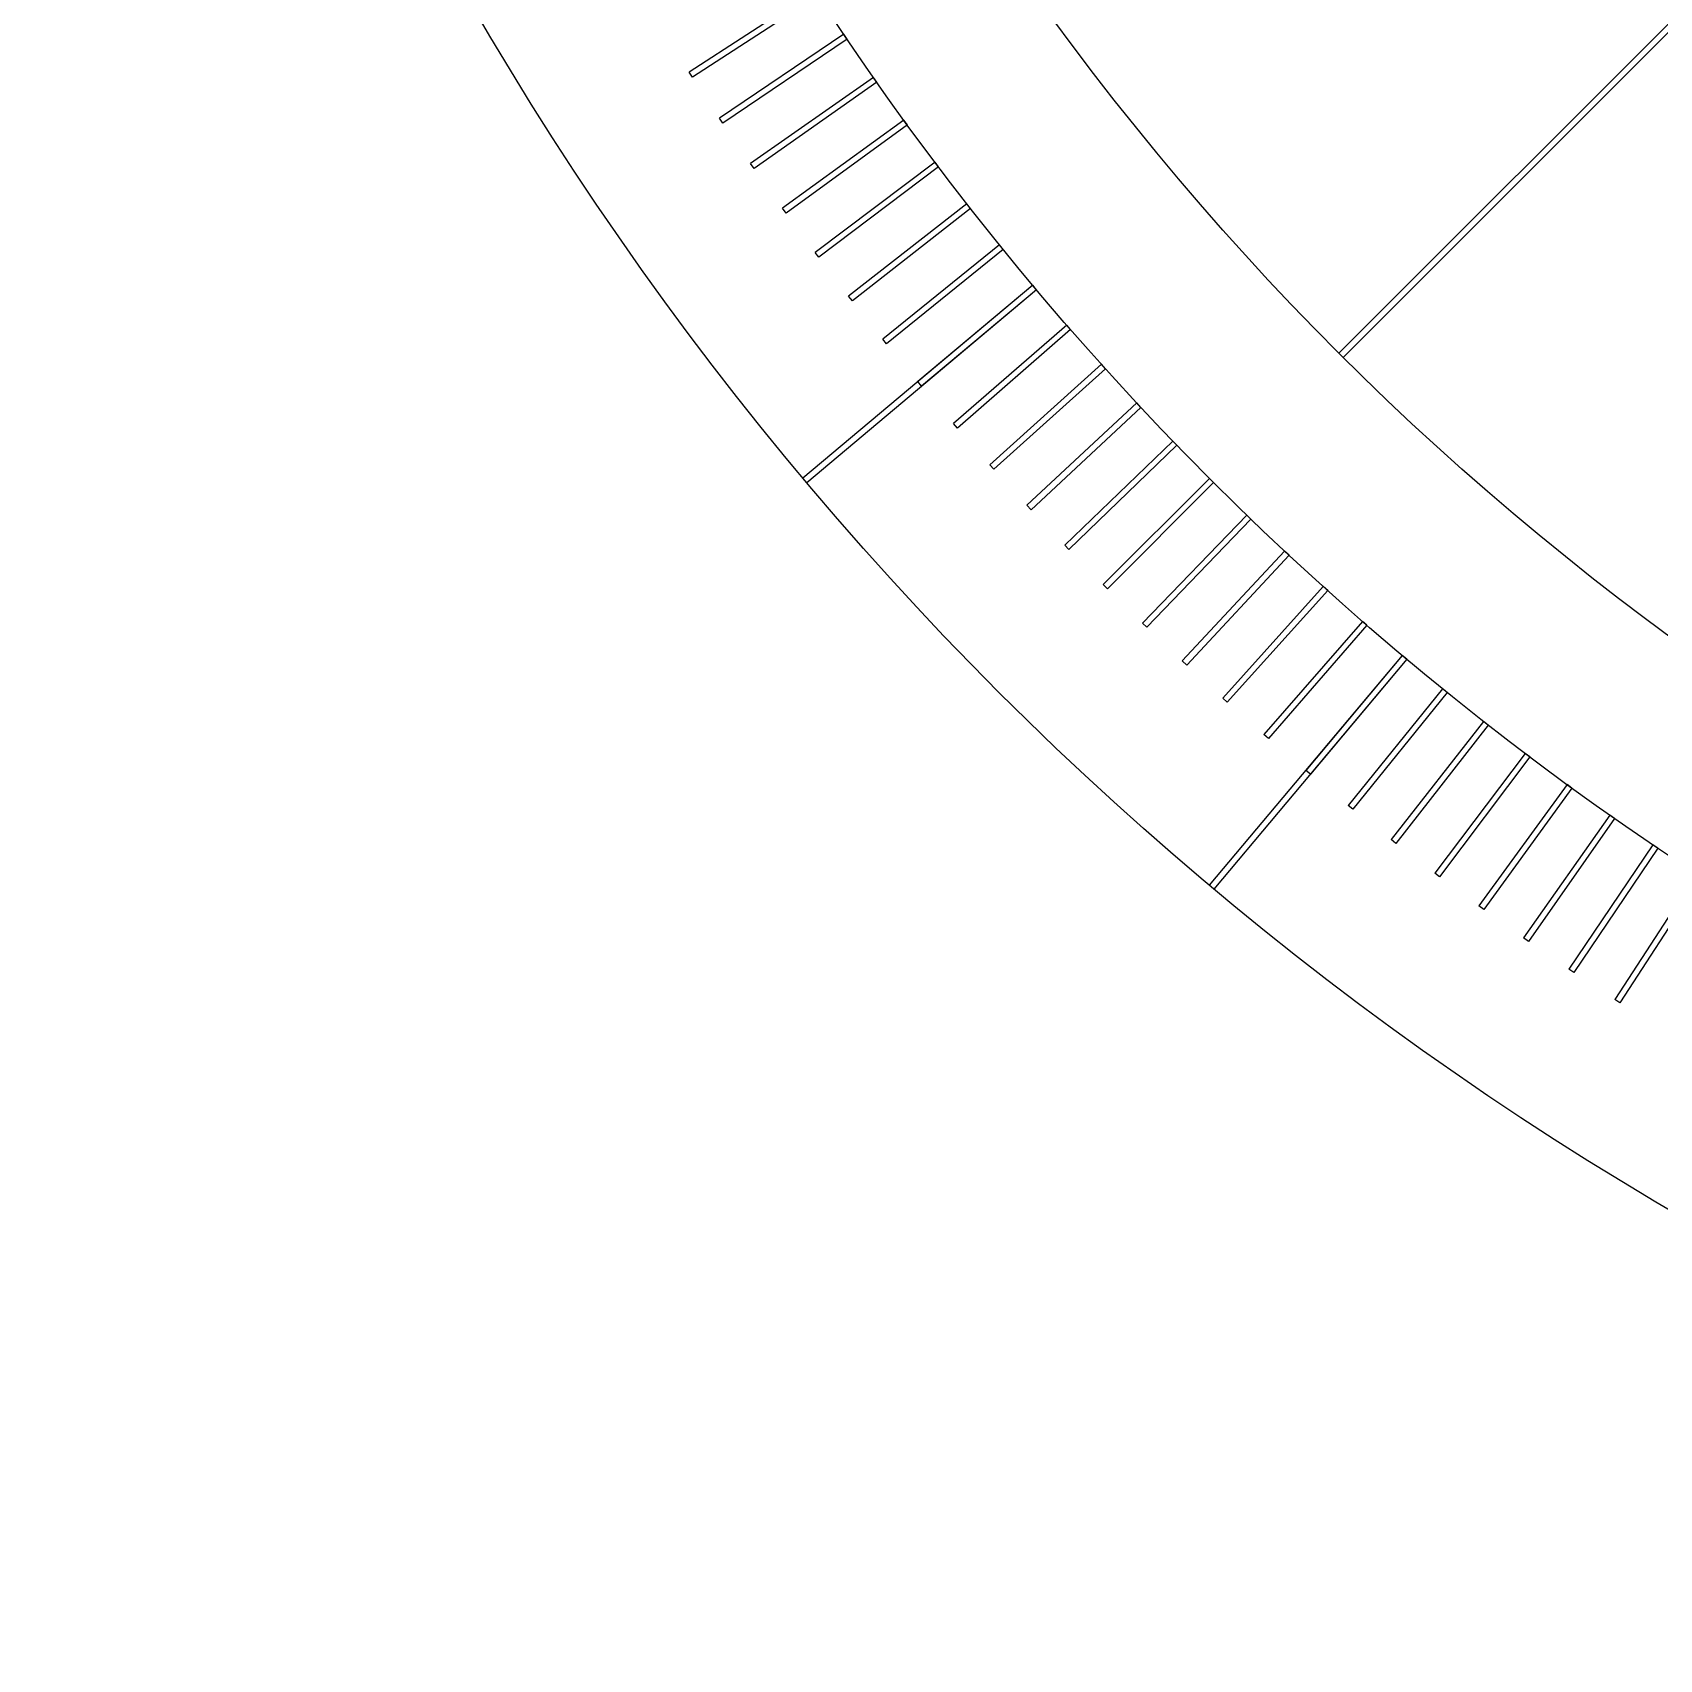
# Model space of a CAD drawing. Header units: millimetres. Extents: x -110 to 110, y -110 to 110.
# Drawn here: x -110 to -55.8, y -110 to -55.8 of the extents above; entities that cross this region are included whole.
import ezdxf

# ---------------------------------------------------------------- set-up
doc = ezdxf.new("R2010")
doc.units = ezdxf.units.MM
for name, color, linetype in [('Array', 7, 'CONTINUOUS'), ('Array001', 7, 'CONTINUOUS'), ('Array008', 7, 'CONTINUOUS'), ('Cylinder001', 7, 'CONTINUOUS'), ('Tube003', 7, 'CONTINUOUS')]:
    doc.layers.add(name, color=color, linetype=linetype)

msp = doc.modelspace()

# ---------------------------------------------------------------- linework, layer by layer
at = {"layer": 'Array'}
for p, q in [((-76.6687, -64.2022, 1.7), (-84.3292, -70.63, 1.7)), ((-76.6687, -64.2022, 1.5), (-84.3292, -70.63, 1.5)), ((-76.6687, -64.2022, 1.5), (-84.3292, -70.63, 1.5)), ((-76.6687, -64.2022, 1.7), (-84.3292, -70.63, 1.7)), ((-76.5402, -64.3554, 1.7), (-84.2006, -70.7832, 1.7)), ((-76.5402, -64.3554, 1.5), (-84.2006, -70.7832, 1.5)), ((-76.5402, -64.3554, 1.5), (-84.2006, -70.7832, 1.5)), ((-76.5402, -64.3554, 1.7), (-84.2006, -70.7832, 1.7)), ((-76.6687, -64.2022, 1.5), (-76.6687, -64.2022, 1.7)), ((-76.5402, -64.3554, 1.5), (-76.6687, -64.2022, 1.5)), ((-76.6687, -64.2022, 1.5), (-76.6687, -64.2022, 1.7)), ((-76.5402, -64.3554, 1.7), (-76.6687, -64.2022, 1.7)), ((-76.5402, -64.3554, 1.5), (-76.6687, -64.2022, 1.5)), ((-76.5402, -64.3554, 1.7), (-76.6687, -64.2022, 1.7)), ((-76.5402, -64.3554, 1.5), (-76.5402, -64.3554, 1.7)), ((-76.5402, -64.3554, 1.5), (-76.5402, -64.3554, 1.7)), ((-84.3292, -70.63, 1.5), (-84.3292, -70.63, 1.7)), ((-84.2006, -70.7832, 1.5), (-84.3292, -70.63, 1.5)), ((-84.3292, -70.63, 1.5), (-84.3292, -70.63, 1.7)), ((-84.2006, -70.7832, 1.7), (-84.3292, -70.63, 1.7)), ((-84.2006, -70.7832, 1.5), (-84.3292, -70.63, 1.5)), ((-84.2006, -70.7832, 1.7), (-84.3292, -70.63, 1.7)), ((-84.2006, -70.7832, 1.5), (-84.2006, -70.7832, 1.7)), ((-84.2006, -70.7832, 1.5), (-84.2006, -70.7832, 1.7)), ((-64.3554, -76.5402, 1.7), (-70.7832, -84.2006, 1.7)), ((-64.3554, -76.5402, 1.5), (-70.7832, -84.2006, 1.5)), ((-64.3554, -76.5402, 1.5), (-70.7832, -84.2006, 1.5)), ((-64.3554, -76.5402, 1.7), (-70.7832, -84.2006, 1.7)), ((-64.2022, -76.6687, 1.7), (-70.63, -84.3292, 1.7)), ((-64.2022, -76.6687, 1.5), (-70.63, -84.3292, 1.5)), ((-64.2022, -76.6687, 1.5), (-70.63, -84.3292, 1.5)), ((-64.2022, -76.6687, 1.7), (-70.63, -84.3292, 1.7)), ((-64.3554, -76.5402, 1.5), (-64.3554, -76.5402, 1.7)), ((-64.2022, -76.6687, 1.5), (-64.3554, -76.5402, 1.5)), ((-64.3554, -76.5402, 1.5), (-64.3554, -76.5402, 1.7)), ((-64.2022, -76.6687, 1.7), (-64.3554, -76.5402, 1.7)), ((-64.2022, -76.6687, 1.5), (-64.3554, -76.5402, 1.5)), ((-64.2022, -76.6687, 1.7), (-64.3554, -76.5402, 1.7)), ((-64.2022, -76.6687, 1.5), (-64.2022, -76.6687, 1.7)), ((-64.2022, -76.6687, 1.5), (-64.2022, -76.6687, 1.7)), ((-70.7832, -84.2006, 1.5), (-70.7832, -84.2006, 1.7)), ((-70.63, -84.3292, 1.5), (-70.7832, -84.2006, 1.5)), ((-70.7832, -84.2006, 1.5), (-70.7832, -84.2006, 1.7)), ((-70.63, -84.3292, 1.7), (-70.7832, -84.2006, 1.7)), ((-70.63, -84.3292, 1.5), (-70.7832, -84.2006, 1.5)), ((-70.63, -84.3292, 1.7), (-70.7832, -84.2006, 1.7)), ((-70.63, -84.3292, 1.5), (-70.63, -84.3292, 1.7)), ((-70.63, -84.3292, 1.5), (-70.63, -84.3292, 1.7))]:
    msp.add_line(p, q, dxfattribs=at)
at = {"layer": 'Array001'}
for p, q in [((-83.9215, -54.38, 1.7), (-88.1149, -57.1032, 1.7)), ((-83.9215, -54.38, 1.5), (-88.1149, -57.1032, 1.5)), ((-83.9215, -54.38, 1.5), (-88.1149, -57.1032, 1.5)), ((-83.9215, -54.38, 1.7), (-88.1149, -57.1032, 1.7)), ((-83.8126, -54.5478, 1.7), (-88.0059, -57.271, 1.7)), ((-83.8126, -54.5478, 1.5), (-88.0059, -57.271, 1.5)), ((-83.8126, -54.5478, 1.5), (-88.0059, -57.271, 1.5)), ((-83.8126, -54.5478, 1.7), (-88.0059, -57.271, 1.7)), ((-82.9597, -55.8364, 1.7), (-87.1049, -58.6324, 1.7)), ((-82.9597, -55.8364, 1.5), (-87.1049, -58.6324, 1.5)), ((-82.9597, -55.8364, 1.5), (-87.1049, -58.6324, 1.5)), ((-82.9597, -55.8364, 1.7), (-87.1049, -58.6324, 1.7)), ((-82.9597, -55.8364, 1.5), (-82.9597, -55.8364, 1.7)), ((-82.8478, -56.0022, 1.5), (-82.9597, -55.8364, 1.5)), ((-82.9597, -55.8364, 1.5), (-82.9597, -55.8364, 1.7)), ((-82.8478, -56.0022, 1.7), (-82.9597, -55.8364, 1.7)), ((-82.8478, -56.0022, 1.5), (-82.9597, -55.8364, 1.5)), ((-82.8478, -56.0022, 1.7), (-82.9597, -55.8364, 1.7)), ((-82.8478, -56.0022, 1.7), (-86.993, -58.7982, 1.7)), ((-82.8478, -56.0022, 1.5), (-86.993, -58.7982, 1.5)), ((-82.8478, -56.0022, 1.5), (-86.993, -58.7982, 1.5)), ((-82.8478, -56.0022, 1.7), (-86.993, -58.7982, 1.7)), ((-82.8478, -56.0022, 1.5), (-82.8478, -56.0022, 1.7)), ((-82.8478, -56.0022, 1.5), (-82.8478, -56.0022, 1.7)), ((-88.1149, -57.1032, 1.5), (-88.1149, -57.1032, 1.7)), ((-88.0059, -57.271, 1.5), (-88.1149, -57.1032, 1.5)), ((-88.1149, -57.1032, 1.5), (-88.1149, -57.1032, 1.7)), ((-88.0059, -57.271, 1.7), (-88.1149, -57.1032, 1.7)), ((-88.0059, -57.271, 1.5), (-88.1149, -57.1032, 1.5)), ((-88.0059, -57.271, 1.7), (-88.1149, -57.1032, 1.7)), ((-88.0059, -57.271, 1.5), (-88.0059, -57.271, 1.7)), ((-88.0059, -57.271, 1.5), (-88.0059, -57.271, 1.7)), ((-81.9726, -57.2757, 1.7), (-86.0683, -60.1436, 1.7)), ((-81.9726, -57.2757, 1.5), (-86.0683, -60.1436, 1.5)), ((-81.9726, -57.2757, 1.5), (-86.0683, -60.1436, 1.5)), ((-81.9726, -57.2757, 1.7), (-86.0683, -60.1436, 1.7)), ((-81.8578, -57.4396, 1.7), (-85.9536, -60.3074, 1.7)), ((-81.8578, -57.4396, 1.5), (-85.9536, -60.3074, 1.5)), ((-81.8578, -57.4396, 1.5), (-85.9536, -60.3074, 1.5)), ((-81.8578, -57.4396, 1.7), (-85.9536, -60.3074, 1.7)), ((-81.9726, -57.2757, 1.5), (-81.9726, -57.2757, 1.7)), ((-81.8578, -57.4396, 1.5), (-81.9726, -57.2757, 1.5)), ((-81.9726, -57.2757, 1.5), (-81.9726, -57.2757, 1.7)), ((-81.8578, -57.4396, 1.7), (-81.9726, -57.2757, 1.7)), ((-81.8578, -57.4396, 1.5), (-81.9726, -57.2757, 1.5)), ((-81.8578, -57.4396, 1.7), (-81.9726, -57.2757, 1.7)), ((-81.8578, -57.4396, 1.5), (-81.8578, -57.4396, 1.7)), ((-81.8578, -57.4396, 1.5), (-81.8578, -57.4396, 1.7)), ((-87.1049, -58.6324, 1.5), (-87.1049, -58.6324, 1.7)), ((-86.993, -58.7982, 1.5), (-87.1049, -58.6324, 1.5)), ((-87.1049, -58.6324, 1.5), (-87.1049, -58.6324, 1.7)), ((-86.993, -58.7982, 1.7), (-87.1049, -58.6324, 1.7)), ((-86.993, -58.7982, 1.5), (-87.1049, -58.6324, 1.5)), ((-86.993, -58.7982, 1.7), (-87.1049, -58.6324, 1.7)), ((-86.993, -58.7982, 1.5), (-86.993, -58.7982, 1.7)), ((-86.993, -58.7982, 1.5), (-86.993, -58.7982, 1.7)), ((-80.9605, -58.6976, 1.7), (-85.0056, -61.6365, 1.7)), ((-80.9605, -58.6976, 1.5), (-85.0056, -61.6365, 1.5)), ((-80.9605, -58.6976, 1.5), (-85.0056, -61.6365, 1.5)), ((-80.9605, -58.6976, 1.7), (-85.0056, -61.6365, 1.7)), ((-80.8429, -58.8594, 1.7), (-84.888, -61.7984, 1.7)), ((-80.8429, -58.8594, 1.5), (-84.888, -61.7984, 1.5)), ((-80.8429, -58.8594, 1.5), (-84.888, -61.7984, 1.5)), ((-80.8429, -58.8594, 1.7), (-84.888, -61.7984, 1.7)), ((-80.9605, -58.6976, 1.5), (-80.9605, -58.6976, 1.7)), ((-80.8429, -58.8594, 1.5), (-80.9605, -58.6976, 1.5)), ((-80.9605, -58.6976, 1.5), (-80.9605, -58.6976, 1.7)), ((-80.8429, -58.8594, 1.7), (-80.9605, -58.6976, 1.7)), ((-80.8429, -58.8594, 1.5), (-80.9605, -58.6976, 1.5)), ((-80.8429, -58.8594, 1.7), (-80.9605, -58.6976, 1.7)), ((-80.8429, -58.8594, 1.5), (-80.8429, -58.8594, 1.7)), ((-80.8429, -58.8594, 1.5), (-80.8429, -58.8594, 1.7)), ((-86.0683, -60.1436, 1.5), (-86.0683, -60.1436, 1.7)), ((-85.9536, -60.3074, 1.5), (-86.0683, -60.1436, 1.5)), ((-86.0683, -60.1436, 1.5), (-86.0683, -60.1436, 1.7)), ((-85.9536, -60.3074, 1.7), (-86.0683, -60.1436, 1.7)), ((-85.9536, -60.3074, 1.5), (-86.0683, -60.1436, 1.5)), ((-85.9536, -60.3074, 1.7), (-86.0683, -60.1436, 1.7)), ((-79.9237, -60.1016, 1.7), (-83.9169, -63.1107, 1.7)), ((-79.9237, -60.1016, 1.5), (-83.9169, -63.1107, 1.5)), ((-79.9237, -60.1016, 1.5), (-83.9169, -63.1107, 1.5)), ((-79.9237, -60.1016, 1.7), (-83.9169, -63.1107, 1.7)), ((-79.9237, -60.1016, 1.5), (-79.9237, -60.1016, 1.7)), ((-79.8034, -60.2614, 1.5), (-79.9237, -60.1016, 1.5)), ((-79.9237, -60.1016, 1.5), (-79.9237, -60.1016, 1.7)), ((-79.8034, -60.2614, 1.7), (-79.9237, -60.1016, 1.7)), ((-79.8034, -60.2614, 1.5), (-79.9237, -60.1016, 1.5)), ((-79.8034, -60.2614, 1.7), (-79.9237, -60.1016, 1.7)), ((-85.9536, -60.3074, 1.5), (-85.9536, -60.3074, 1.7)), ((-85.9536, -60.3074, 1.5), (-85.9536, -60.3074, 1.7)), ((-79.8034, -60.2614, 1.7), (-83.7965, -63.2704, 1.7)), ((-79.8034, -60.2614, 1.5), (-83.7965, -63.2704, 1.5)), ((-79.8034, -60.2614, 1.5), (-83.7965, -63.2704, 1.5)), ((-79.8034, -60.2614, 1.7), (-83.7965, -63.2704, 1.7)), ((-79.8034, -60.2614, 1.5), (-79.8034, -60.2614, 1.7)), ((-79.8034, -60.2614, 1.5), (-79.8034, -60.2614, 1.7)), ((-85.0056, -61.6365, 1.5), (-85.0056, -61.6365, 1.7)), ((-84.888, -61.7984, 1.5), (-85.0056, -61.6365, 1.5)), ((-85.0056, -61.6365, 1.5), (-85.0056, -61.6365, 1.7)), ((-84.888, -61.7984, 1.7), (-85.0056, -61.6365, 1.7)), ((-84.888, -61.7984, 1.5), (-85.0056, -61.6365, 1.5)), ((-84.888, -61.7984, 1.7), (-85.0056, -61.6365, 1.7)), ((-84.888, -61.7984, 1.5), (-84.888, -61.7984, 1.7)), ((-84.888, -61.7984, 1.5), (-84.888, -61.7984, 1.7)), ((-78.8626, -61.4873, 1.7), (-82.8027, -64.5657, 1.7)), ((-78.8626, -61.4873, 1.5), (-82.8027, -64.5657, 1.5)), ((-78.8626, -61.4873, 1.5), (-82.8027, -64.5657, 1.5)), ((-78.8626, -61.4873, 1.7), (-82.8027, -64.5657, 1.7)), ((-78.7395, -61.6449, 1.7), (-82.6796, -64.7233, 1.7)), ((-78.7395, -61.6449, 1.5), (-82.6796, -64.7233, 1.5)), ((-78.7395, -61.6449, 1.5), (-82.6796, -64.7233, 1.5)), ((-78.7395, -61.6449, 1.7), (-82.6796, -64.7233, 1.7)), ((-78.8626, -61.4873, 1.5), (-78.8626, -61.4873, 1.7)), ((-78.7395, -61.6449, 1.5), (-78.8626, -61.4873, 1.5)), ((-78.8626, -61.4873, 1.5), (-78.8626, -61.4873, 1.7)), ((-78.7395, -61.6449, 1.7), (-78.8626, -61.4873, 1.7)), ((-78.7395, -61.6449, 1.5), (-78.8626, -61.4873, 1.5)), ((-78.7395, -61.6449, 1.7), (-78.8626, -61.4873, 1.7)), ((-78.7395, -61.6449, 1.5), (-78.7395, -61.6449, 1.7)), ((-78.7395, -61.6449, 1.5), (-78.7395, -61.6449, 1.7)), ((-77.7775, -62.8543, 1.7), (-81.6633, -66.0009, 1.7)), ((-77.7775, -62.8543, 1.5), (-81.6633, -66.0009, 1.5)), ((-77.7775, -62.8543, 1.5), (-81.6633, -66.0009, 1.5)), ((-77.7775, -62.8543, 1.7), (-81.6633, -66.0009, 1.7)), ((-77.7775, -62.8543, 1.5), (-77.7775, -62.8543, 1.7)), ((-77.6517, -63.0098, 1.5), (-77.7775, -62.8543, 1.5)), ((-77.7775, -62.8543, 1.5), (-77.7775, -62.8543, 1.7)), ((-77.6517, -63.0098, 1.7), (-77.7775, -62.8543, 1.7)), ((-77.6517, -63.0098, 1.5), (-77.7775, -62.8543, 1.5)), ((-77.6517, -63.0098, 1.7), (-77.7775, -62.8543, 1.7)), ((-83.9169, -63.1107, 1.5), (-83.9169, -63.1107, 1.7)), ((-83.7965, -63.2704, 1.5), (-83.9169, -63.1107, 1.5)), ((-83.9169, -63.1107, 1.5), (-83.9169, -63.1107, 1.7)), ((-83.7965, -63.2704, 1.7), (-83.9169, -63.1107, 1.7)), ((-83.7965, -63.2704, 1.5), (-83.9169, -63.1107, 1.5)), ((-83.7965, -63.2704, 1.7), (-83.9169, -63.1107, 1.7)), ((-83.7965, -63.2704, 1.5), (-83.7965, -63.2704, 1.7)), ((-83.7965, -63.2704, 1.5), (-83.7965, -63.2704, 1.7)), ((-77.6517, -63.0098, 1.7), (-81.5374, -66.1564, 1.7)), ((-77.6517, -63.0098, 1.5), (-81.5374, -66.1564, 1.5)), ((-77.6517, -63.0098, 1.5), (-81.5374, -66.1564, 1.5)), ((-77.6517, -63.0098, 1.7), (-81.5374, -66.1564, 1.7)), ((-77.6517, -63.0098, 1.5), (-77.6517, -63.0098, 1.7)), ((-77.6517, -63.0098, 1.5), (-77.6517, -63.0098, 1.7)), ((-76.6687, -64.2022, 1.7), (-80.4989, -67.4161, 1.7)), ((-76.6687, -64.2022, 1.5), (-80.4989, -67.4161, 1.5)), ((-76.6687, -64.2022, 1.5), (-80.4989, -67.4161, 1.5)), ((-76.6687, -64.2022, 1.7), (-80.4989, -67.4161, 1.7)), ((-76.5402, -64.3554, 1.7), (-80.3704, -67.5693, 1.7)), ((-76.5402, -64.3554, 1.5), (-80.3704, -67.5693, 1.5)), ((-76.5402, -64.3554, 1.5), (-80.3704, -67.5693, 1.5)), ((-76.5402, -64.3554, 1.7), (-80.3704, -67.5693, 1.7)), ((-76.6687, -64.2022, 1.5), (-76.6687, -64.2022, 1.7)), ((-76.5402, -64.3554, 1.5), (-76.6687, -64.2022, 1.5)), ((-76.6687, -64.2022, 1.5), (-76.6687, -64.2022, 1.7)), ((-76.5402, -64.3554, 1.7), (-76.6687, -64.2022, 1.7)), ((-76.5402, -64.3554, 1.5), (-76.6687, -64.2022, 1.5)), ((-76.5402, -64.3554, 1.7), (-76.6687, -64.2022, 1.7)), ((-76.5402, -64.3554, 1.5), (-76.5402, -64.3554, 1.7)), ((-76.5402, -64.3554, 1.5), (-76.5402, -64.3554, 1.7)), ((-82.8027, -64.5657, 1.5), (-82.8027, -64.5657, 1.7)), ((-82.6796, -64.7233, 1.5), (-82.8027, -64.5657, 1.5)), ((-82.8027, -64.5657, 1.5), (-82.8027, -64.5657, 1.7)), ((-82.6796, -64.7233, 1.7), (-82.8027, -64.5657, 1.7)), ((-82.6796, -64.7233, 1.5), (-82.8027, -64.5657, 1.5)), ((-82.6796, -64.7233, 1.7), (-82.8027, -64.5657, 1.7)), ((-82.6796, -64.7233, 1.5), (-82.6796, -64.7233, 1.7)), ((-82.6796, -64.7233, 1.5), (-82.6796, -64.7233, 1.7)), ((-75.5366, -65.5304, 1.7), (-79.3101, -68.8107, 1.7)), ((-75.5366, -65.5304, 1.5), (-79.3101, -68.8107, 1.5)), ((-75.5366, -65.5304, 1.5), (-79.3101, -68.8107, 1.5)), ((-75.5366, -65.5304, 1.7), (-79.3101, -68.8107, 1.7)), ((-75.5366, -65.5304, 1.5), (-75.5366, -65.5304, 1.7)), ((-75.4054, -65.6814, 1.5), (-75.5366, -65.5304, 1.5)), ((-75.5366, -65.5304, 1.5), (-75.5366, -65.5304, 1.7)), ((-75.4054, -65.6814, 1.7), (-75.5366, -65.5304, 1.7)), ((-75.4054, -65.6814, 1.5), (-75.5366, -65.5304, 1.5)), ((-75.4054, -65.6814, 1.7), (-75.5366, -65.5304, 1.7)), ((-81.6633, -66.0009, 1.5), (-81.6633, -66.0009, 1.7)), ((-81.5374, -66.1564, 1.5), (-81.6633, -66.0009, 1.5)), ((-81.6633, -66.0009, 1.5), (-81.6633, -66.0009, 1.7)), ((-81.5374, -66.1564, 1.7), (-81.6633, -66.0009, 1.7)), ((-81.5374, -66.1564, 1.5), (-81.6633, -66.0009, 1.5)), ((-81.5374, -66.1564, 1.7), (-81.6633, -66.0009, 1.7)), ((-75.4054, -65.6814, 1.7), (-79.1789, -68.9617, 1.7)), ((-75.4054, -65.6814, 1.5), (-79.1789, -68.9617, 1.5)), ((-75.4054, -65.6814, 1.5), (-79.1789, -68.9617, 1.5)), ((-75.4054, -65.6814, 1.7), (-79.1789, -68.9617, 1.7)), ((-75.4054, -65.6814, 1.5), (-75.4054, -65.6814, 1.7)), ((-75.4054, -65.6814, 1.5), (-75.4054, -65.6814, 1.7)), ((-81.5374, -66.1564, 1.5), (-81.5374, -66.1564, 1.7)), ((-81.5374, -66.1564, 1.5), (-81.5374, -66.1564, 1.7)), ((-74.3814, -66.8387, 1.7), (-78.0971, -70.1844, 1.7)), ((-74.3814, -66.8387, 1.5), (-78.0971, -70.1844, 1.5)), ((-74.3814, -66.8387, 1.5), (-78.0971, -70.1844, 1.5)), ((-74.3814, -66.8387, 1.7), (-78.0971, -70.1844, 1.7)), ((-74.2476, -66.9874, 1.7), (-77.9633, -70.333, 1.7)), ((-74.2476, -66.9874, 1.5), (-77.9633, -70.333, 1.5)), ((-74.2476, -66.9874, 1.5), (-77.9633, -70.333, 1.5)), ((-74.2476, -66.9874, 1.7), (-77.9633, -70.333, 1.7)), ((-74.3814, -66.8387, 1.5), (-74.3814, -66.8387, 1.7)), ((-74.2476, -66.9874, 1.5), (-74.3814, -66.8387, 1.5)), ((-74.3814, -66.8387, 1.5), (-74.3814, -66.8387, 1.7)), ((-74.2476, -66.9874, 1.7), (-74.3814, -66.8387, 1.7)), ((-74.2476, -66.9874, 1.5), (-74.3814, -66.8387, 1.5)), ((-74.2476, -66.9874, 1.7), (-74.3814, -66.8387, 1.7)), ((-74.2476, -66.9874, 1.5), (-74.2476, -66.9874, 1.7)), ((-74.2476, -66.9874, 1.5), (-74.2476, -66.9874, 1.7)), ((-80.4989, -67.4161, 1.5), (-80.4989, -67.4161, 1.7)), ((-80.3704, -67.5693, 1.5), (-80.4989, -67.4161, 1.5)), ((-80.4989, -67.4161, 1.5), (-80.4989, -67.4161, 1.7)), ((-80.3704, -67.5693, 1.7), (-80.4989, -67.4161, 1.7)), ((-80.3704, -67.5693, 1.5), (-80.4989, -67.4161, 1.5)), ((-80.3704, -67.5693, 1.7), (-80.4989, -67.4161, 1.7)), ((-80.3704, -67.5693, 1.5), (-80.3704, -67.5693, 1.7)), ((-80.3704, -67.5693, 1.5), (-80.3704, -67.5693, 1.7)), ((-73.2036, -68.1267, 1.7), (-76.8603, -71.5367, 1.7)), ((-73.2036, -68.1267, 1.5), (-76.8603, -71.5367, 1.5)), ((-73.2036, -68.1267, 1.5), (-76.8603, -71.5367, 1.5)), ((-73.2036, -68.1267, 1.7), (-76.8603, -71.5367, 1.7)), ((-73.0672, -68.273, 1.7), (-76.7239, -71.683, 1.7)), ((-73.0672, -68.273, 1.5), (-76.7239, -71.683, 1.5)), ((-73.0672, -68.273, 1.5), (-76.7239, -71.683, 1.5)), ((-73.0672, -68.273, 1.7), (-76.7239, -71.683, 1.7)), ((-73.2036, -68.1267, 1.5), (-73.2036, -68.1267, 1.7)), ((-73.0672, -68.273, 1.5), (-73.2036, -68.1267, 1.5)), ((-73.2036, -68.1267, 1.5), (-73.2036, -68.1267, 1.7)), ((-73.0672, -68.273, 1.7), (-73.2036, -68.1267, 1.7)), ((-73.0672, -68.273, 1.5), (-73.2036, -68.1267, 1.5)), ((-73.0672, -68.273, 1.7), (-73.2036, -68.1267, 1.7)), ((-73.0672, -68.273, 1.5), (-73.0672, -68.273, 1.7)), ((-73.0672, -68.273, 1.5), (-73.0672, -68.273, 1.7)), ((-79.3101, -68.8107, 1.5), (-79.3101, -68.8107, 1.7)), ((-79.1789, -68.9617, 1.5), (-79.3101, -68.8107, 1.5)), ((-79.3101, -68.8107, 1.5), (-79.3101, -68.8107, 1.7)), ((-79.1789, -68.9617, 1.7), (-79.3101, -68.8107, 1.7)), ((-79.1789, -68.9617, 1.5), (-79.3101, -68.8107, 1.5)), ((-79.1789, -68.9617, 1.7), (-79.3101, -68.8107, 1.7)), ((-79.1789, -68.9617, 1.5), (-79.1789, -68.9617, 1.7)), ((-79.1789, -68.9617, 1.5), (-79.1789, -68.9617, 1.7)), ((-72.0034, -69.3939, 1.7), (-75.6001, -72.8672, 1.7)), ((-72.0034, -69.3939, 1.5), (-75.6001, -72.8672, 1.5)), ((-72.0034, -69.3939, 1.5), (-75.6001, -72.8672, 1.5)), ((-72.0034, -69.3939, 1.7), (-75.6001, -72.8672, 1.7)), ((-72.0034, -69.3939, 1.5), (-72.0034, -69.3939, 1.7)), ((-71.8645, -69.5378, 1.5), (-72.0034, -69.3939, 1.5)), ((-72.0034, -69.3939, 1.5), (-72.0034, -69.3939, 1.7)), ((-71.8645, -69.5378, 1.7), (-72.0034, -69.3939, 1.7)), ((-71.8645, -69.5378, 1.5), (-72.0034, -69.3939, 1.5)), ((-71.8645, -69.5378, 1.7), (-72.0034, -69.3939, 1.7)), ((-71.8645, -69.5378, 1.7), (-75.4612, -73.0111, 1.7)), ((-71.8645, -69.5378, 1.5), (-75.4612, -73.0111, 1.5)), ((-71.8645, -69.5378, 1.5), (-75.4612, -73.0111, 1.5)), ((-71.8645, -69.5378, 1.7), (-75.4612, -73.0111, 1.7)), ((-71.8645, -69.5378, 1.5), (-71.8645, -69.5378, 1.7)), ((-71.8645, -69.5378, 1.5), (-71.8645, -69.5378, 1.7)), ((-78.0971, -70.1844, 1.5), (-78.0971, -70.1844, 1.7)), ((-77.9633, -70.333, 1.5), (-78.0971, -70.1844, 1.5)), ((-78.0971, -70.1844, 1.5), (-78.0971, -70.1844, 1.7)), ((-77.9633, -70.333, 1.7), (-78.0971, -70.1844, 1.7)), ((-77.9633, -70.333, 1.5), (-78.0971, -70.1844, 1.5)), ((-77.9633, -70.333, 1.7), (-78.0971, -70.1844, 1.7)), ((-77.9633, -70.333, 1.5), (-77.9633, -70.333, 1.7)), ((-77.9633, -70.333, 1.5), (-77.9633, -70.333, 1.7)), ((-70.7814, -70.64, 1.7), (-74.3169, -74.1755, 1.7)), ((-70.7814, -70.64, 1.5), (-74.3169, -74.1755, 1.5)), ((-70.7814, -70.64, 1.5), (-74.3169, -74.1755, 1.5)), ((-70.7814, -70.64, 1.7), (-74.3169, -74.1755, 1.7)), ((-70.64, -70.7814, 1.7), (-74.1755, -74.3169, 1.7)), ((-70.64, -70.7814, 1.5), (-74.1755, -74.3169, 1.5)), ((-70.64, -70.7814, 1.5), (-74.1755, -74.3169, 1.5)), ((-70.64, -70.7814, 1.7), (-74.1755, -74.3169, 1.7)), ((-70.7814, -70.64, 1.5), (-70.7814, -70.64, 1.7)), ((-70.64, -70.7814, 1.5), (-70.7814, -70.64, 1.5)), ((-70.7814, -70.64, 1.5), (-70.7814, -70.64, 1.7)), ((-70.64, -70.7814, 1.7), (-70.7814, -70.64, 1.7)), ((-70.64, -70.7814, 1.5), (-70.7814, -70.64, 1.5)), ((-70.64, -70.7814, 1.7), (-70.7814, -70.64, 1.7)), ((-70.64, -70.7814, 1.5), (-70.64, -70.7814, 1.7)), ((-70.64, -70.7814, 1.5), (-70.64, -70.7814, 1.7)), ((-76.8603, -71.5367, 1.5), (-76.8603, -71.5367, 1.7)), ((-76.7239, -71.683, 1.5), (-76.8603, -71.5367, 1.5)), ((-76.8603, -71.5367, 1.5), (-76.8603, -71.5367, 1.7)), ((-76.7239, -71.683, 1.7), (-76.8603, -71.5367, 1.7)), ((-76.7239, -71.683, 1.5), (-76.8603, -71.5367, 1.5)), ((-76.7239, -71.683, 1.7), (-76.8603, -71.5367, 1.7)), ((-76.7239, -71.683, 1.5), (-76.7239, -71.683, 1.7)), ((-76.7239, -71.683, 1.5), (-76.7239, -71.683, 1.7)), ((-69.5378, -71.8645, 1.7), (-73.0111, -75.4612, 1.7)), ((-69.5378, -71.8645, 1.5), (-73.0111, -75.4612, 1.5)), ((-69.5378, -71.8645, 1.5), (-73.0111, -75.4612, 1.5)), ((-69.5378, -71.8645, 1.7), (-73.0111, -75.4612, 1.7)), ((-69.3939, -72.0034, 1.7), (-72.8672, -75.6001, 1.7)), ((-69.3939, -72.0034, 1.5), (-72.8672, -75.6001, 1.5)), ((-69.3939, -72.0034, 1.5), (-72.8672, -75.6001, 1.5)), ((-69.3939, -72.0034, 1.7), (-72.8672, -75.6001, 1.7)), ((-69.5378, -71.8645, 1.5), (-69.5378, -71.8645, 1.7)), ((-69.3939, -72.0034, 1.5), (-69.5378, -71.8645, 1.5)), ((-69.5378, -71.8645, 1.5), (-69.5378, -71.8645, 1.7)), ((-69.3939, -72.0034, 1.7), (-69.5378, -71.8645, 1.7)), ((-69.3939, -72.0034, 1.5), (-69.5378, -71.8645, 1.5)), ((-69.3939, -72.0034, 1.7), (-69.5378, -71.8645, 1.7)), ((-69.3939, -72.0034, 1.5), (-69.3939, -72.0034, 1.7)), ((-69.3939, -72.0034, 1.5), (-69.3939, -72.0034, 1.7)), ((-75.6001, -72.8672, 1.5), (-75.6001, -72.8672, 1.7)), ((-75.4612, -73.0111, 1.5), (-75.6001, -72.8672, 1.5)), ((-75.6001, -72.8672, 1.5), (-75.6001, -72.8672, 1.7)), ((-75.4612, -73.0111, 1.7), (-75.6001, -72.8672, 1.7)), ((-75.4612, -73.0111, 1.5), (-75.6001, -72.8672, 1.5)), ((-75.4612, -73.0111, 1.7), (-75.6001, -72.8672, 1.7)), ((-75.4612, -73.0111, 1.5), (-75.4612, -73.0111, 1.7)), ((-75.4612, -73.0111, 1.5), (-75.4612, -73.0111, 1.7)), ((-68.273, -73.0672, 1.7), (-71.683, -76.7239, 1.7)), ((-68.273, -73.0672, 1.5), (-71.683, -76.7239, 1.5)), ((-68.273, -73.0672, 1.5), (-71.683, -76.7239, 1.5)), ((-68.273, -73.0672, 1.7), (-71.683, -76.7239, 1.7)), ((-68.273, -73.0672, 1.5), (-68.273, -73.0672, 1.7)), ((-68.1267, -73.2036, 1.5), (-68.273, -73.0672, 1.5)), ((-68.273, -73.0672, 1.5), (-68.273, -73.0672, 1.7)), ((-68.1267, -73.2036, 1.7), (-68.273, -73.0672, 1.7)), ((-68.1267, -73.2036, 1.5), (-68.273, -73.0672, 1.5)), ((-68.1267, -73.2036, 1.7), (-68.273, -73.0672, 1.7)), ((-68.1267, -73.2036, 1.7), (-71.5367, -76.8603, 1.7)), ((-68.1267, -73.2036, 1.5), (-71.5367, -76.8603, 1.5)), ((-68.1267, -73.2036, 1.5), (-71.5367, -76.8603, 1.5)), ((-68.1267, -73.2036, 1.7), (-71.5367, -76.8603, 1.7)), ((-68.1267, -73.2036, 1.5), (-68.1267, -73.2036, 1.7)), ((-68.1267, -73.2036, 1.5), (-68.1267, -73.2036, 1.7)), ((-74.3169, -74.1755, 1.5), (-74.3169, -74.1755, 1.7)), ((-74.1755, -74.3169, 1.5), (-74.3169, -74.1755, 1.5)), ((-74.3169, -74.1755, 1.5), (-74.3169, -74.1755, 1.7)), ((-74.1755, -74.3169, 1.7), (-74.3169, -74.1755, 1.7)), ((-74.1755, -74.3169, 1.5), (-74.3169, -74.1755, 1.5)), ((-74.1755, -74.3169, 1.7), (-74.3169, -74.1755, 1.7)), ((-66.9874, -74.2476, 1.7), (-70.333, -77.9633, 1.7)), ((-66.9874, -74.2476, 1.5), (-70.333, -77.9633, 1.5)), ((-66.9874, -74.2476, 1.5), (-70.333, -77.9633, 1.5)), ((-66.9874, -74.2476, 1.7), (-70.333, -77.9633, 1.7)), ((-66.9874, -74.2476, 1.5), (-66.9874, -74.2476, 1.7)), ((-66.8387, -74.3814, 1.5), (-66.9874, -74.2476, 1.5)), ((-66.9874, -74.2476, 1.5), (-66.9874, -74.2476, 1.7)), ((-66.8387, -74.3814, 1.7), (-66.9874, -74.2476, 1.7)), ((-66.8387, -74.3814, 1.5), (-66.9874, -74.2476, 1.5)), ((-66.8387, -74.3814, 1.7), (-66.9874, -74.2476, 1.7)), ((-74.1755, -74.3169, 1.5), (-74.1755, -74.3169, 1.7)), ((-74.1755, -74.3169, 1.5), (-74.1755, -74.3169, 1.7)), ((-66.8387, -74.3814, 1.7), (-70.1844, -78.0971, 1.7)), ((-66.8387, -74.3814, 1.5), (-70.1844, -78.0971, 1.5)), ((-66.8387, -74.3814, 1.5), (-70.1844, -78.0971, 1.5)), ((-66.8387, -74.3814, 1.7), (-70.1844, -78.0971, 1.7)), ((-66.8387, -74.3814, 1.5), (-66.8387, -74.3814, 1.7)), ((-66.8387, -74.3814, 1.5), (-66.8387, -74.3814, 1.7)), ((-73.0111, -75.4612, 1.5), (-73.0111, -75.4612, 1.7)), ((-72.8672, -75.6001, 1.5), (-73.0111, -75.4612, 1.5)), ((-73.0111, -75.4612, 1.5), (-73.0111, -75.4612, 1.7)), ((-72.8672, -75.6001, 1.7), (-73.0111, -75.4612, 1.7)), ((-72.8672, -75.6001, 1.5), (-73.0111, -75.4612, 1.5)), ((-72.8672, -75.6001, 1.7), (-73.0111, -75.4612, 1.7)), ((-72.8672, -75.6001, 1.5), (-72.8672, -75.6001, 1.7)), ((-72.8672, -75.6001, 1.5), (-72.8672, -75.6001, 1.7)), ((-65.6814, -75.4054, 1.7), (-68.9617, -79.1789, 1.7)), ((-65.6814, -75.4054, 1.5), (-68.9617, -79.1789, 1.5)), ((-65.6814, -75.4054, 1.5), (-68.9617, -79.1789, 1.5)), ((-65.6814, -75.4054, 1.7), (-68.9617, -79.1789, 1.7)), ((-65.5304, -75.5366, 1.7), (-68.8107, -79.3101, 1.7)), ((-65.5304, -75.5366, 1.5), (-68.8107, -79.3101, 1.5)), ((-65.5304, -75.5366, 1.5), (-68.8107, -79.3101, 1.5)), ((-65.5304, -75.5366, 1.7), (-68.8107, -79.3101, 1.7)), ((-65.6814, -75.4054, 1.5), (-65.6814, -75.4054, 1.7)), ((-65.5304, -75.5366, 1.5), (-65.6814, -75.4054, 1.5)), ((-65.6814, -75.4054, 1.5), (-65.6814, -75.4054, 1.7)), ((-65.5304, -75.5366, 1.7), (-65.6814, -75.4054, 1.7)), ((-65.5304, -75.5366, 1.5), (-65.6814, -75.4054, 1.5)), ((-65.5304, -75.5366, 1.7), (-65.6814, -75.4054, 1.7)), ((-65.5304, -75.5366, 1.5), (-65.5304, -75.5366, 1.7)), ((-65.5304, -75.5366, 1.5), (-65.5304, -75.5366, 1.7)), ((-71.683, -76.7239, 1.5), (-71.683, -76.7239, 1.7)), ((-71.5367, -76.8603, 1.5), (-71.683, -76.7239, 1.5)), ((-71.683, -76.7239, 1.5), (-71.683, -76.7239, 1.7)), ((-71.5367, -76.8603, 1.7), (-71.683, -76.7239, 1.7)), ((-71.5367, -76.8603, 1.5), (-71.683, -76.7239, 1.5)), ((-71.5367, -76.8603, 1.7), (-71.683, -76.7239, 1.7)), ((-71.5367, -76.8603, 1.5), (-71.5367, -76.8603, 1.7)), ((-71.5367, -76.8603, 1.5), (-71.5367, -76.8603, 1.7)), ((-64.3554, -76.5402, 1.7), (-67.5693, -80.3704, 1.7)), ((-64.3554, -76.5402, 1.5), (-67.5693, -80.3704, 1.5)), ((-64.3554, -76.5402, 1.5), (-67.5693, -80.3704, 1.5)), ((-64.3554, -76.5402, 1.7), (-67.5693, -80.3704, 1.7)), ((-64.2022, -76.6687, 1.7), (-67.4161, -80.4989, 1.7)), ((-64.2022, -76.6687, 1.5), (-67.4161, -80.4989, 1.5)), ((-64.2022, -76.6687, 1.5), (-67.4161, -80.4989, 1.5)), ((-64.2022, -76.6687, 1.7), (-67.4161, -80.4989, 1.7)), ((-64.3554, -76.5402, 1.5), (-64.3554, -76.5402, 1.7)), ((-64.2022, -76.6687, 1.5), (-64.3554, -76.5402, 1.5)), ((-64.3554, -76.5402, 1.5), (-64.3554, -76.5402, 1.7)), ((-64.2022, -76.6687, 1.7), (-64.3554, -76.5402, 1.7)), ((-64.2022, -76.6687, 1.5), (-64.3554, -76.5402, 1.5)), ((-64.2022, -76.6687, 1.7), (-64.3554, -76.5402, 1.7)), ((-64.2022, -76.6687, 1.5), (-64.2022, -76.6687, 1.7)), ((-64.2022, -76.6687, 1.5), (-64.2022, -76.6687, 1.7)), ((-70.333, -77.9633, 1.5), (-70.333, -77.9633, 1.7)), ((-70.1844, -78.0971, 1.5), (-70.333, -77.9633, 1.5)), ((-70.333, -77.9633, 1.5), (-70.333, -77.9633, 1.7)), ((-70.1844, -78.0971, 1.7), (-70.333, -77.9633, 1.7)), ((-70.1844, -78.0971, 1.5), (-70.333, -77.9633, 1.5)), ((-70.1844, -78.0971, 1.7), (-70.333, -77.9633, 1.7)), ((-63.0098, -77.6517, 1.7), (-66.1564, -81.5374, 1.7)), ((-63.0098, -77.6517, 1.5), (-66.1564, -81.5374, 1.5)), ((-63.0098, -77.6517, 1.5), (-66.1564, -81.5374, 1.5)), ((-63.0098, -77.6517, 1.7), (-66.1564, -81.5374, 1.7)), ((-62.8543, -77.7775, 1.7), (-66.0009, -81.6633, 1.7)), ((-62.8543, -77.7775, 1.5), (-66.0009, -81.6633, 1.5)), ((-62.8543, -77.7775, 1.5), (-66.0009, -81.6633, 1.5)), ((-62.8543, -77.7775, 1.7), (-66.0009, -81.6633, 1.7)), ((-63.0098, -77.6517, 1.5), (-63.0098, -77.6517, 1.7)), ((-62.8543, -77.7775, 1.5), (-63.0098, -77.6517, 1.5)), ((-63.0098, -77.6517, 1.5), (-63.0098, -77.6517, 1.7)), ((-62.8543, -77.7775, 1.7), (-63.0098, -77.6517, 1.7)), ((-62.8543, -77.7775, 1.5), (-63.0098, -77.6517, 1.5)), ((-62.8543, -77.7775, 1.7), (-63.0098, -77.6517, 1.7)), ((-62.8543, -77.7775, 1.5), (-62.8543, -77.7775, 1.7)), ((-62.8543, -77.7775, 1.5), (-62.8543, -77.7775, 1.7)), ((-70.1844, -78.0971, 1.5), (-70.1844, -78.0971, 1.7)), ((-70.1844, -78.0971, 1.5), (-70.1844, -78.0971, 1.7)), ((-61.6449, -78.7395, 1.7), (-64.7233, -82.6796, 1.7)), ((-61.6449, -78.7395, 1.5), (-64.7233, -82.6796, 1.5)), ((-61.6449, -78.7395, 1.5), (-64.7233, -82.6796, 1.5)), ((-61.6449, -78.7395, 1.7), (-64.7233, -82.6796, 1.7)), ((-61.4873, -78.8626, 1.7), (-64.5657, -82.8027, 1.7)), ((-61.4873, -78.8626, 1.5), (-64.5657, -82.8027, 1.5)), ((-61.4873, -78.8626, 1.5), (-64.5657, -82.8027, 1.5)), ((-61.4873, -78.8626, 1.7), (-64.5657, -82.8027, 1.7)), ((-61.6449, -78.7395, 1.5), (-61.6449, -78.7395, 1.7)), ((-61.4873, -78.8626, 1.5), (-61.6449, -78.7395, 1.5)), ((-61.6449, -78.7395, 1.5), (-61.6449, -78.7395, 1.7)), ((-61.4873, -78.8626, 1.7), (-61.6449, -78.7395, 1.7)), ((-61.4873, -78.8626, 1.5), (-61.6449, -78.7395, 1.5)), ((-61.4873, -78.8626, 1.7), (-61.6449, -78.7395, 1.7)), ((-61.4873, -78.8626, 1.5), (-61.4873, -78.8626, 1.7)), ((-61.4873, -78.8626, 1.5), (-61.4873, -78.8626, 1.7)), ((-68.9617, -79.1789, 1.5), (-68.9617, -79.1789, 1.7)), ((-68.8107, -79.3101, 1.5), (-68.9617, -79.1789, 1.5)), ((-68.9617, -79.1789, 1.5), (-68.9617, -79.1789, 1.7)), ((-68.8107, -79.3101, 1.7), (-68.9617, -79.1789, 1.7)), ((-68.8107, -79.3101, 1.5), (-68.9617, -79.1789, 1.5)), ((-68.8107, -79.3101, 1.7), (-68.9617, -79.1789, 1.7)), ((-68.8107, -79.3101, 1.5), (-68.8107, -79.3101, 1.7)), ((-68.8107, -79.3101, 1.5), (-68.8107, -79.3101, 1.7)), ((-60.2614, -79.8034, 1.7), (-63.2704, -83.7965, 1.7)), ((-60.2614, -79.8034, 1.5), (-63.2704, -83.7965, 1.5)), ((-60.2614, -79.8034, 1.5), (-63.2704, -83.7965, 1.5)), ((-60.2614, -79.8034, 1.7), (-63.2704, -83.7965, 1.7)), ((-60.1016, -79.9237, 1.7), (-63.1107, -83.9169, 1.7)), ((-60.1016, -79.9237, 1.5), (-63.1107, -83.9169, 1.5)), ((-60.1016, -79.9237, 1.5), (-63.1107, -83.9169, 1.5)), ((-60.1016, -79.9237, 1.7), (-63.1107, -83.9169, 1.7)), ((-60.2614, -79.8034, 1.5), (-60.2614, -79.8034, 1.7)), ((-60.1016, -79.9237, 1.5), (-60.2614, -79.8034, 1.5)), ((-60.2614, -79.8034, 1.5), (-60.2614, -79.8034, 1.7)), ((-60.1016, -79.9237, 1.7), (-60.2614, -79.8034, 1.7)), ((-60.1016, -79.9237, 1.5), (-60.2614, -79.8034, 1.5)), ((-60.1016, -79.9237, 1.7), (-60.2614, -79.8034, 1.7)), ((-60.1016, -79.9237, 1.5), (-60.1016, -79.9237, 1.7)), ((-60.1016, -79.9237, 1.5), (-60.1016, -79.9237, 1.7)), ((-67.5693, -80.3704, 1.5), (-67.5693, -80.3704, 1.7)), ((-67.4161, -80.4989, 1.5), (-67.5693, -80.3704, 1.5)), ((-67.5693, -80.3704, 1.5), (-67.5693, -80.3704, 1.7)), ((-67.4161, -80.4989, 1.7), (-67.5693, -80.3704, 1.7)), ((-67.4161, -80.4989, 1.5), (-67.5693, -80.3704, 1.5)), ((-67.4161, -80.4989, 1.7), (-67.5693, -80.3704, 1.7)), ((-67.4161, -80.4989, 1.5), (-67.4161, -80.4989, 1.7)), ((-67.4161, -80.4989, 1.5), (-67.4161, -80.4989, 1.7)), ((-58.8594, -80.8429, 1.7), (-61.7984, -84.888, 1.7)), ((-58.8594, -80.8429, 1.5), (-61.7984, -84.888, 1.5)), ((-58.8594, -80.8429, 1.5), (-61.7984, -84.888, 1.5)), ((-58.8594, -80.8429, 1.7), (-61.7984, -84.888, 1.7)), ((-58.6976, -80.9605, 1.7), (-61.6365, -85.0056, 1.7)), ((-58.6976, -80.9605, 1.5), (-61.6365, -85.0056, 1.5)), ((-58.6976, -80.9605, 1.5), (-61.6365, -85.0056, 1.5)), ((-58.6976, -80.9605, 1.7), (-61.6365, -85.0056, 1.7)), ((-58.8594, -80.8429, 1.5), (-58.8594, -80.8429, 1.7)), ((-58.6976, -80.9605, 1.5), (-58.8594, -80.8429, 1.5)), ((-58.8594, -80.8429, 1.5), (-58.8594, -80.8429, 1.7)), ((-58.6976, -80.9605, 1.7), (-58.8594, -80.8429, 1.7)), ((-58.6976, -80.9605, 1.5), (-58.8594, -80.8429, 1.5)), ((-58.6976, -80.9605, 1.7), (-58.8594, -80.8429, 1.7)), ((-58.6976, -80.9605, 1.5), (-58.6976, -80.9605, 1.7)), ((-58.6976, -80.9605, 1.5), (-58.6976, -80.9605, 1.7)), ((-66.1564, -81.5374, 1.5), (-66.1564, -81.5374, 1.7)), ((-66.0009, -81.6633, 1.5), (-66.1564, -81.5374, 1.5)), ((-66.1564, -81.5374, 1.5), (-66.1564, -81.5374, 1.7)), ((-66.0009, -81.6633, 1.7), (-66.1564, -81.5374, 1.7)), ((-66.0009, -81.6633, 1.5), (-66.1564, -81.5374, 1.5)), ((-66.0009, -81.6633, 1.7), (-66.1564, -81.5374, 1.7)), ((-66.0009, -81.6633, 1.5), (-66.0009, -81.6633, 1.7)), ((-66.0009, -81.6633, 1.5), (-66.0009, -81.6633, 1.7)), ((-57.4396, -81.8578, 1.7), (-60.3074, -85.9536, 1.7)), ((-57.4396, -81.8578, 1.5), (-60.3074, -85.9536, 1.5)), ((-57.4396, -81.8578, 1.5), (-60.3074, -85.9536, 1.5)), ((-57.4396, -81.8578, 1.7), (-60.3074, -85.9536, 1.7)), ((-57.4396, -81.8578, 1.5), (-57.4396, -81.8578, 1.7)), ((-57.2757, -81.9726, 1.5), (-57.4396, -81.8578, 1.5)), ((-57.4396, -81.8578, 1.5), (-57.4396, -81.8578, 1.7)), ((-57.2757, -81.9726, 1.7), (-57.4396, -81.8578, 1.7)), ((-57.2757, -81.9726, 1.5), (-57.4396, -81.8578, 1.5)), ((-57.2757, -81.9726, 1.7), (-57.4396, -81.8578, 1.7)), ((-57.2757, -81.9726, 1.7), (-60.1436, -86.0683, 1.7)), ((-57.2757, -81.9726, 1.5), (-60.1436, -86.0683, 1.5)), ((-57.2757, -81.9726, 1.5), (-60.1436, -86.0683, 1.5)), ((-57.2757, -81.9726, 1.7), (-60.1436, -86.0683, 1.7)), ((-57.2757, -81.9726, 1.5), (-57.2757, -81.9726, 1.7)), ((-57.2757, -81.9726, 1.5), (-57.2757, -81.9726, 1.7)), ((-64.7233, -82.6796, 1.5), (-64.7233, -82.6796, 1.7)), ((-64.5657, -82.8027, 1.5), (-64.7233, -82.6796, 1.5)), ((-64.7233, -82.6796, 1.5), (-64.7233, -82.6796, 1.7)), ((-64.5657, -82.8027, 1.7), (-64.7233, -82.6796, 1.7)), ((-64.5657, -82.8027, 1.5), (-64.7233, -82.6796, 1.5)), ((-64.5657, -82.8027, 1.7), (-64.7233, -82.6796, 1.7)), ((-64.5657, -82.8027, 1.5), (-64.5657, -82.8027, 1.7)), ((-64.5657, -82.8027, 1.5), (-64.5657, -82.8027, 1.7)), ((-56.0022, -82.8478, 1.7), (-58.7982, -86.993, 1.7)), ((-56.0022, -82.8478, 1.5), (-58.7982, -86.993, 1.5)), ((-56.0022, -82.8478, 1.5), (-58.7982, -86.993, 1.5)), ((-56.0022, -82.8478, 1.7), (-58.7982, -86.993, 1.7)), ((-56.0022, -82.8478, 1.5), (-56.0022, -82.8478, 1.7)), ((-55.8364, -82.9597, 1.5), (-56.0022, -82.8478, 1.5)), ((-56.0022, -82.8478, 1.5), (-56.0022, -82.8478, 1.7)), ((-55.8364, -82.9597, 1.7), (-56.0022, -82.8478, 1.7)), ((-55.8364, -82.9597, 1.5), (-56.0022, -82.8478, 1.5)), ((-55.8364, -82.9597, 1.7), (-56.0022, -82.8478, 1.7)), ((-55.8364, -82.9597, 1.7), (-58.6324, -87.1049, 1.7)), ((-55.8364, -82.9597, 1.5), (-58.6324, -87.1049, 1.5)), ((-55.8364, -82.9597, 1.5), (-58.6324, -87.1049, 1.5)), ((-55.8364, -82.9597, 1.7), (-58.6324, -87.1049, 1.7)), ((-55.8364, -82.9597, 1.5), (-55.8364, -82.9597, 1.7)), ((-55.8364, -82.9597, 1.5), (-55.8364, -82.9597, 1.7)), ((-63.2704, -83.7965, 1.5), (-63.2704, -83.7965, 1.7)), ((-63.1107, -83.9169, 1.5), (-63.2704, -83.7965, 1.5)), ((-63.2704, -83.7965, 1.5), (-63.2704, -83.7965, 1.7)), ((-63.1107, -83.9169, 1.7), (-63.2704, -83.7965, 1.7)), ((-63.1107, -83.9169, 1.5), (-63.2704, -83.7965, 1.5)), ((-63.1107, -83.9169, 1.7), (-63.2704, -83.7965, 1.7)), ((-63.1107, -83.9169, 1.5), (-63.1107, -83.9169, 1.7)), ((-63.1107, -83.9169, 1.5), (-63.1107, -83.9169, 1.7)), ((-54.5478, -83.8126, 1.7), (-57.271, -88.0059, 1.7)), ((-54.5478, -83.8126, 1.5), (-57.271, -88.0059, 1.5)), ((-54.5478, -83.8126, 1.5), (-57.271, -88.0059, 1.5)), ((-54.5478, -83.8126, 1.7), (-57.271, -88.0059, 1.7)), ((-54.38, -83.9215, 1.7), (-57.1032, -88.1149, 1.7)), ((-54.38, -83.9215, 1.5), (-57.1032, -88.1149, 1.5)), ((-54.38, -83.9215, 1.5), (-57.1032, -88.1149, 1.5)), ((-54.38, -83.9215, 1.7), (-57.1032, -88.1149, 1.7)), ((-61.7984, -84.888, 1.5), (-61.7984, -84.888, 1.7)), ((-61.6365, -85.0056, 1.5), (-61.7984, -84.888, 1.5)), ((-61.7984, -84.888, 1.5), (-61.7984, -84.888, 1.7)), ((-61.6365, -85.0056, 1.7), (-61.7984, -84.888, 1.7)), ((-61.6365, -85.0056, 1.5), (-61.7984, -84.888, 1.5)), ((-61.6365, -85.0056, 1.7), (-61.7984, -84.888, 1.7)), ((-61.6365, -85.0056, 1.5), (-61.6365, -85.0056, 1.7)), ((-61.6365, -85.0056, 1.5), (-61.6365, -85.0056, 1.7)), ((-60.3074, -85.9536, 1.5), (-60.3074, -85.9536, 1.7)), ((-60.1436, -86.0683, 1.5), (-60.3074, -85.9536, 1.5)), ((-60.3074, -85.9536, 1.5), (-60.3074, -85.9536, 1.7)), ((-60.1436, -86.0683, 1.7), (-60.3074, -85.9536, 1.7)), ((-60.1436, -86.0683, 1.5), (-60.3074, -85.9536, 1.5)), ((-60.1436, -86.0683, 1.7), (-60.3074, -85.9536, 1.7)), ((-60.1436, -86.0683, 1.5), (-60.1436, -86.0683, 1.7)), ((-60.1436, -86.0683, 1.5), (-60.1436, -86.0683, 1.7)), ((-58.7982, -86.993, 1.5), (-58.7982, -86.993, 1.7)), ((-58.6324, -87.1049, 1.5), (-58.7982, -86.993, 1.5)), ((-58.7982, -86.993, 1.5), (-58.7982, -86.993, 1.7)), ((-58.6324, -87.1049, 1.7), (-58.7982, -86.993, 1.7)), ((-58.6324, -87.1049, 1.5), (-58.7982, -86.993, 1.5)), ((-58.6324, -87.1049, 1.7), (-58.7982, -86.993, 1.7)), ((-58.6324, -87.1049, 1.5), (-58.6324, -87.1049, 1.7)), ((-58.6324, -87.1049, 1.5), (-58.6324, -87.1049, 1.7)), ((-57.271, -88.0059, 1.5), (-57.271, -88.0059, 1.7)), ((-57.1032, -88.1149, 1.5), (-57.271, -88.0059, 1.5)), ((-57.271, -88.0059, 1.5), (-57.271, -88.0059, 1.7)), ((-57.1032, -88.1149, 1.7), (-57.271, -88.0059, 1.7)), ((-57.1032, -88.1149, 1.5), (-57.271, -88.0059, 1.5)), ((-57.1032, -88.1149, 1.7), (-57.271, -88.0059, 1.7)), ((-57.1032, -88.1149, 1.5), (-57.1032, -88.1149, 1.7)), ((-57.1032, -88.1149, 1.5), (-57.1032, -88.1149, 1.7))]:
    msp.add_line(p, q, dxfattribs=at)
at = {"layer": 'Array008'}
for p, q in [((-7.07107, -7.07107, 3), (-66.468, -66.468, 3)), ((-7.07107, -7.07107, 3.2), (-66.468, -66.468, 3.2)), ((-7.07107, -7.07107, 3), (-66.468, -66.468, 3)), ((-7.07107, -7.07107, 3.2), (-66.468, -66.468, 3.2)), ((-6.92965, -7.21249, 3), (-66.3266, -66.6095, 3)), ((-6.92965, -7.21249, 3.2), (-66.3266, -66.6095, 3.2)), ((-6.92965, -7.21249, 3), (-66.3266, -66.6095, 3)), ((-6.92965, -7.21249, 3.2), (-66.3266, -66.6095, 3.2)), ((-66.468, -66.468, 3), (-66.468, -66.468, 3.2)), ((-66.468, -66.468, 3.2), (-66.3266, -66.6095, 3.2)), ((-66.468, -66.468, 3), (-66.3266, -66.6095, 3)), ((-66.468, -66.468, 3), (-66.468, -66.468, 3.2)), ((-66.468, -66.468, 3), (-66.3266, -66.6095, 3)), ((-66.468, -66.468, 3.2), (-66.3266, -66.6095, 3.2)), ((-66.3266, -66.6095, 3), (-66.3266, -66.6095, 3.2)), ((-66.3266, -66.6095, 3), (-66.3266, -66.6095, 3.2))]:
    msp.add_line(p, q, dxfattribs=at)
at = {"layer": 'Cylinder001'}
msp.add_circle((0, 0), 94, dxfattribs=at)
msp.add_circle((0, 0), 94, dxfattribs=at)
msp.add_circle((0, 0), 94, dxfattribs=at)
msp.add_circle((0, 0), 94, dxfattribs=at)
at = {"layer": 'Tube003'}
for radius in [110, 110, 110, 110, 100, 100, 100, 100]:
    msp.add_circle((0, 0), radius, dxfattribs=at)

doc.saveas('drawing.dxf')
